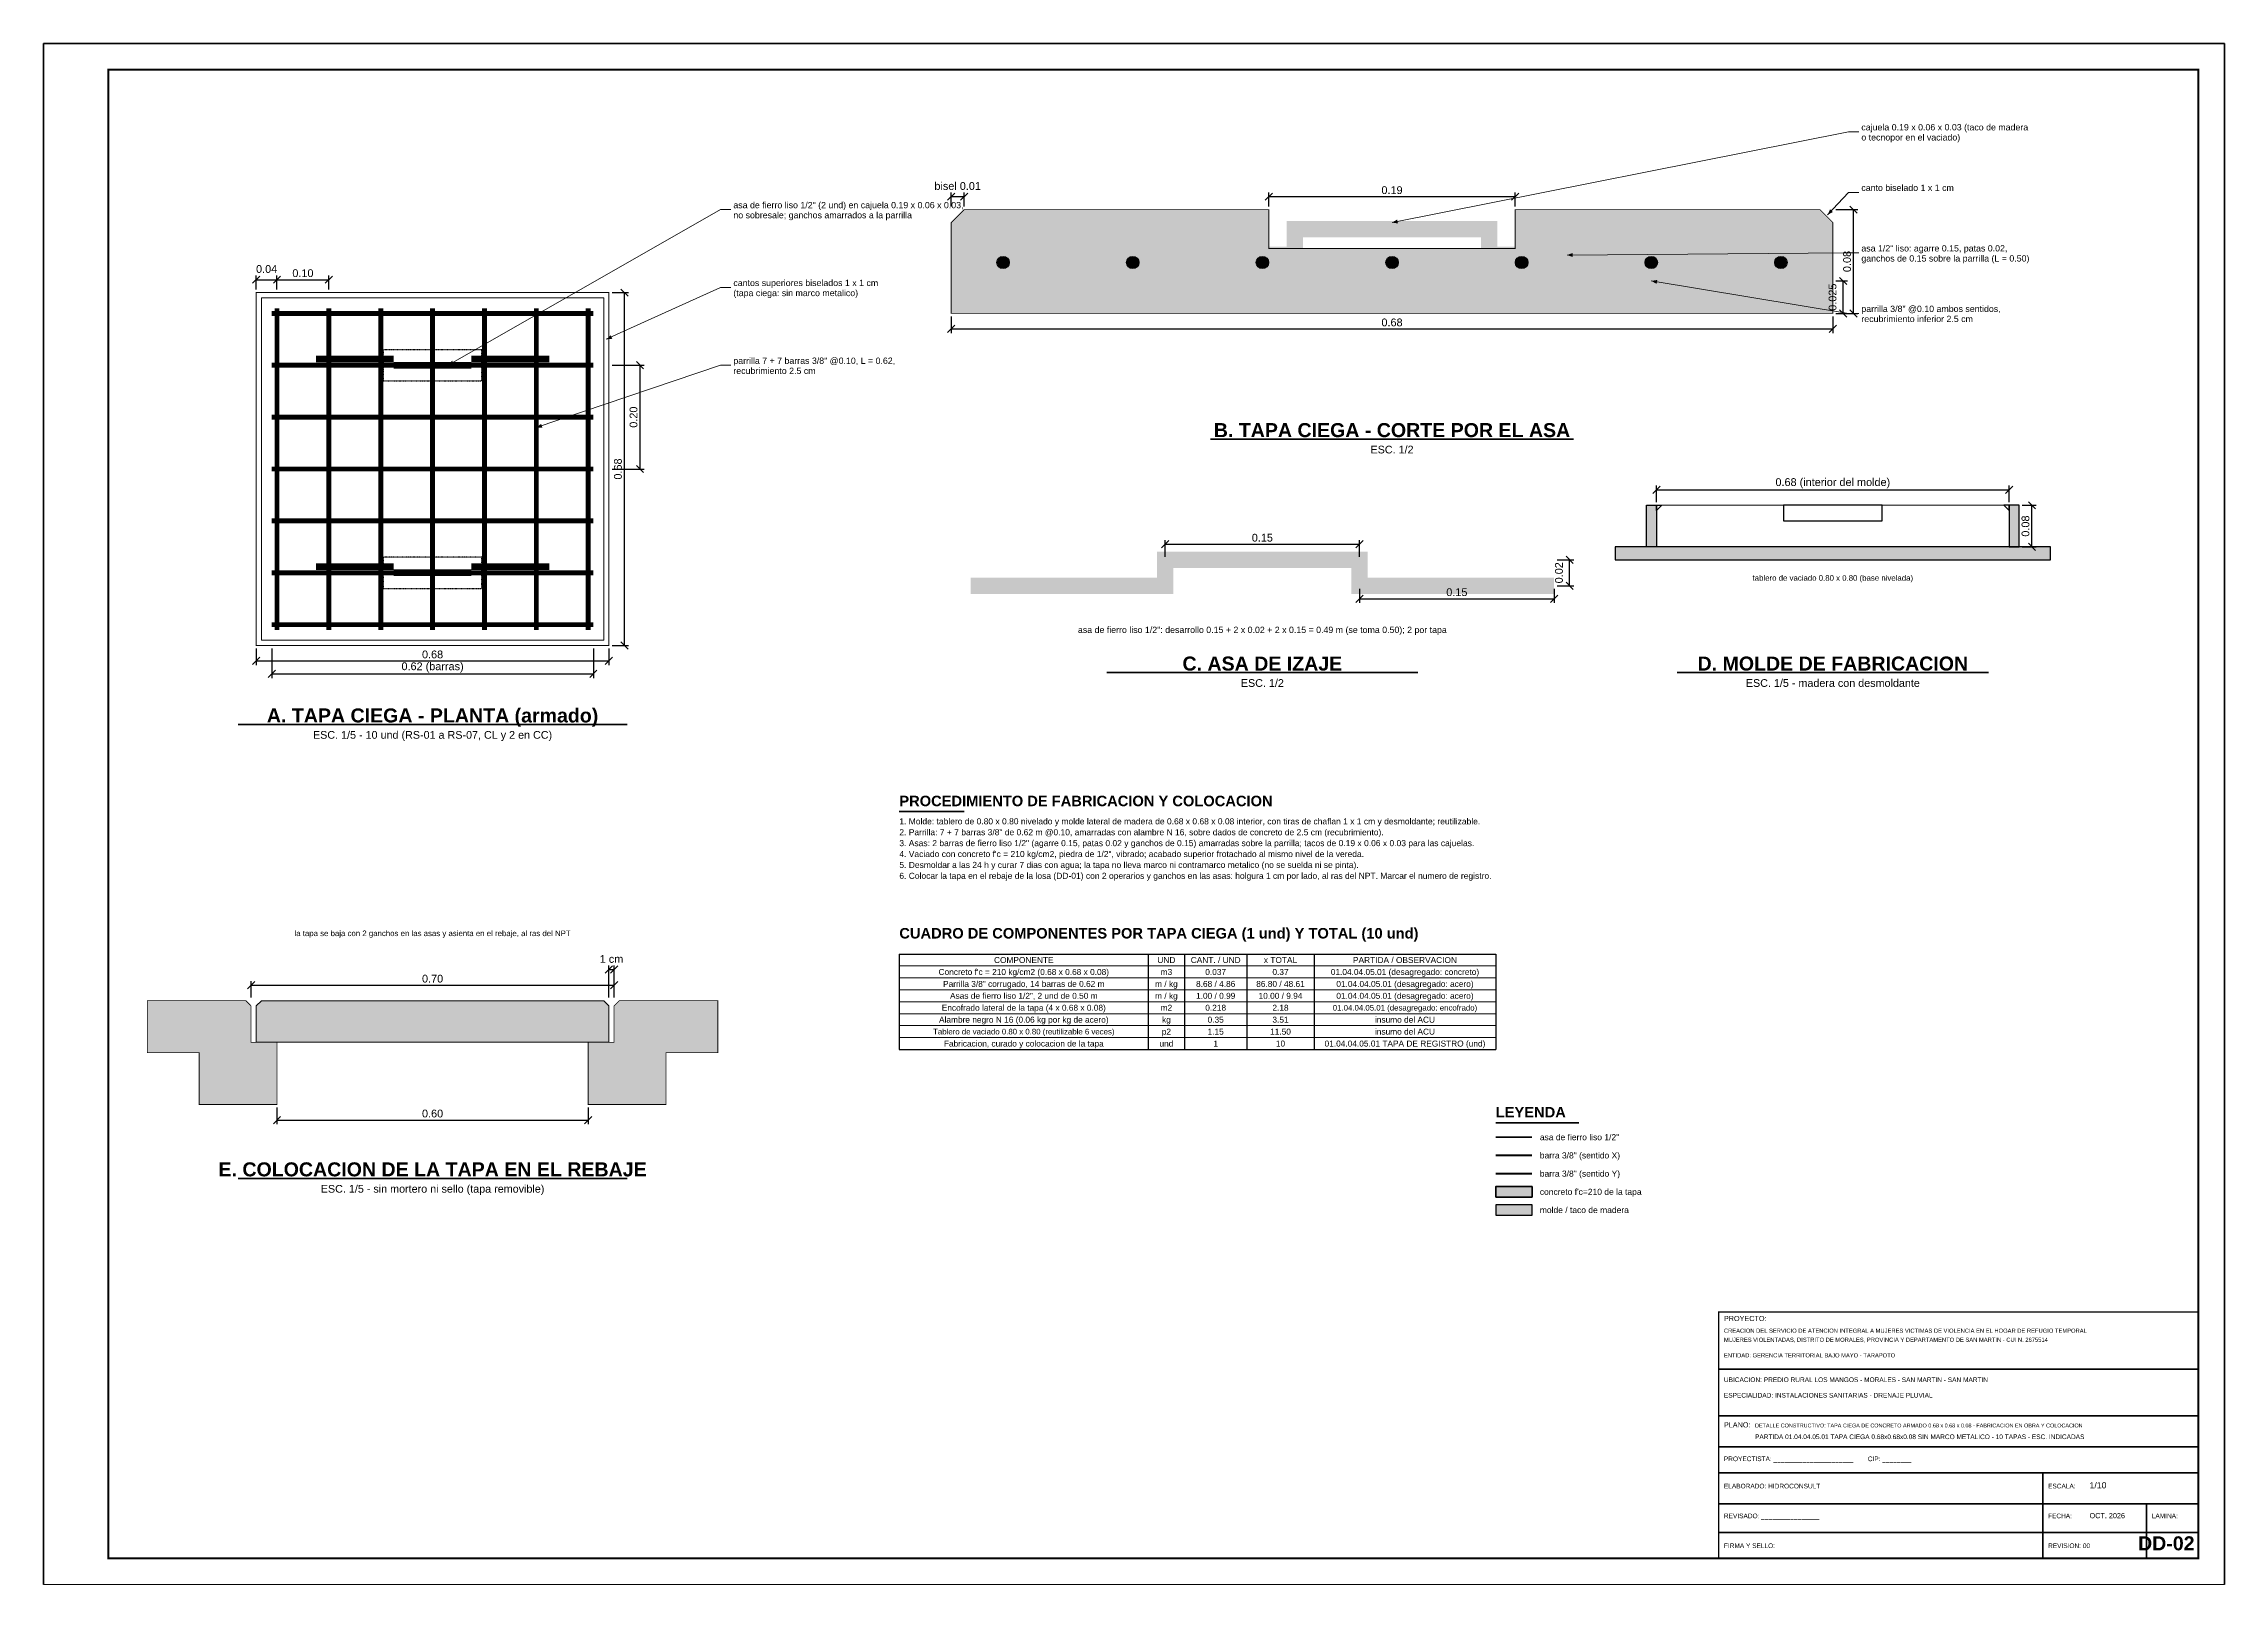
# Paper-space layout 'DD-02' of a CAD drawing. Header units: metres, sheet in millimetres. Extents: x 0 to 841, y 0 to 594.
# The model-space entities are those that its viewports show. They can reach past a viewport. Long polylines and large blocks are cut down to what shows.
import ezdxf
from ezdxf.enums import TextEntityAlignment as Align

# ---------------------------------------------------------------- set-up
doc = ezdxf.new("R2010")
doc.units = ezdxf.units.M
doc.header["$LTSCALE"] = 0.25
doc.linetypes.add('HIDDEN', pattern=[0.375, 0.25, -0.125])
for name, color, linetype, lineweight in [('ACERO', 1, 'CONTINUOUS', 35), ('ACERO-LONG', 5, 'CONTINUOUS', 35), ('CONCRETO', 250, 'CONTINUOUS', 50), ('CONCRETO-OCULTO', 8, 'HIDDEN', 25), ('COTAS', 94, 'CONTINUOUS', 18), ('GRILLA', 9, 'CONTINUOUS', 13), ('LLAMADAS', 30, 'CONTINUOUS', 18), ('MARCO', 7, 'CONTINUOUS', 50), ('MARCO-METALICO', 32, 'CONTINUOUS', 40), ('REGISTRO-TAPA', 30, 'CONTINUOUS', 18), ('ROTULO', 7, 'CONTINUOUS', 35), ('TITULOS', 160, 'CONTINUOUS', 35)]:
    doc.layers.add(name, color=color, linetype=linetype, lineweight=lineweight)
for name, color, linetype in [('ACERO-PUNTOS', 5, 'CONTINUOUS'), ('LEYENDA', 7, 'CONTINUOUS'), ('RELLENO', 32, 'CONTINUOUS'), ('ROTULO-TEXTO', 7, 'CONTINUOUS'), ('TEXTOS', 7, 'CONTINUOUS'), ('TEXTOS-NOTAS', 7, 'CONTINUOUS')]:
    doc.layers.add(name, color=color, linetype=linetype)
doc.layers.add('CONCRETO-ACHURADO', color=8, linetype='CONTINUOUS', true_color=0xe2e2e2)
doc.styles.get("Standard").update_dxf_attribs({"font": 'arial.ttf'})
doc.styles.add('TITULOS', font='arialbd.ttf')
doc.dimstyles.new('COT-10', dxfattribs={"dimscale": 0.01, "dimtxt": 3, "dimasz": 2.2, "dimexe": 1.6, "dimexo": 1.2, "dimgap": 1, "dimtad": 1, "dimzin": 0, "dimdsep": 46, "dimtxsty": 'Standard', "dimtsz": 1.4, "dimcen": 2.5, "dimclrd": 256, "dimclre": 256, "dimclrt": 7, "dimazin": 3, "dimtfac": 1, "dimtmove": 0, "dimatfit": 3})

# ---------------------------------------------------------------- blocks, each defined once
blk = doc.blocks.new('ACERO-38')
at = {"layer": 'ACERO-PUNTOS'}
h = blk.add_hatch(color=5, dxfattribs=at)
h.dxf.hatch_style = 1
h.paths.add_polyline_path([(-0.00475, 0, 1), (0.00475, 0, 1)])
at = {"layer": 'ACERO-PUNTOS', "color": 5}
blk.add_circle((0, 0), 0.00475, dxfattribs=at)

msp = doc.modelspace()

# ---------------------------------------------------------------- hatches: boundary and pattern name
at = {"layer": 'CONCRETO-ACHURADO', "true_color": 0xe2e2e2}
h = msp.add_hatch(color=7, dxfattribs=at)
h.dxf.hatch_style = 1
h.paths.add_polyline_path([(349074.48, 9281044.69), (349077.88, 9281044.69), (349077.88, 9281045.04), (349077.83, 9281045.09), (349076.655, 9281045.09), (349076.655, 9281044.94), (349075.705, 9281044.94), (349075.705, 9281045.09), (349074.53, 9281045.09), (349074.48, 9281045.04)])
h = msp.add_hatch(color=7, dxfattribs=at)
h.dxf.hatch_style = 1
h.paths.add_polyline_path([(349071.76, 9281042.04), (349071.38, 9281042.04), (349071.38, 9281041.84), (349071.58, 9281041.84), (349071.58, 9281041.64), (349071.88, 9281041.64), (349071.88, 9281041.88), (349071.78, 9281041.88), (349071.78, 9281042.02)])
h = msp.add_hatch(color=7, dxfattribs=at)
h.dxf.hatch_style = 1
h.paths.add_polyline_path([(349071.8, 9281041.88), (349073.16, 9281041.88), (349073.16, 9281042.02), (349073.14, 9281042.04), (349071.82, 9281042.04), (349071.8, 9281042.02)])
h = msp.add_hatch(color=7, dxfattribs=at)
h.dxf.hatch_style = 1
h.paths.add_polyline_path([(349073.2, 9281042.04), (349073.58, 9281042.04), (349073.58, 9281041.84), (349073.38, 9281041.84), (349073.38, 9281041.64), (349073.08, 9281041.64), (349073.08, 9281041.88), (349073.18, 9281041.88), (349073.18, 9281042.02)])
h = msp.add_hatch(color=7, dxfattribs=at)
h.dxf.hatch_style = 1
h.paths.add_polyline_path([(349076.58, 9281041.2834), (349076.72, 9281041.2834), (349076.72, 9281041.3234), (349076.58, 9281041.3234)])
at = {"layer": 'RELLENO'}
h = msp.add_hatch(color=7, dxfattribs=at)
h.dxf.hatch_style = 1
h.paths.add_polyline_path([(349077.2, 9281043.79), (349077.162, 9281043.79), (349077.162, 9281043.95), (349077.2, 9281043.95)])
h = msp.add_hatch(color=7, dxfattribs=at)
h.dxf.hatch_style = 1
h.paths.add_polyline_path([(349078.56, 9281043.79), (349078.598, 9281043.79), (349078.598, 9281043.95), (349078.56, 9281043.95)])
h = msp.add_hatch(color=7, dxfattribs=at)
h.dxf.hatch_style = 1
h.paths.add_polyline_path([(349077.04, 9281043.74), (349078.72, 9281043.74), (349078.72, 9281043.79), (349077.04, 9281043.79)])
h = msp.add_hatch(color=7, dxfattribs=at)
h.dxf.hatch_style = 1
h.paths.add_polyline_path([(349076.58, 9281041.2132), (349076.72, 9281041.2132), (349076.72, 9281041.2532), (349076.58, 9281041.2532)])

# ---------------------------------------------------------------- linework, layer by layer
at = {"layer": 'ACERO'}
for points, const_width in [([(349071.86, 9281044.69), (349073.1, 9281044.69)], 0.019), ([(349071.86, 9281044.49), (349073.1, 9281044.49)], 0.019), ([(349071.86, 9281044.29), (349073.1, 9281044.29)], 0.019), ([(349071.86, 9281044.09), (349073.1, 9281044.09)], 0.019), ([(349071.86, 9281043.89), (349073.1, 9281043.89)], 0.019), ([(349071.86, 9281043.69), (349073.1, 9281043.69)], 0.019), ([(349071.86, 9281043.49), (349073.1, 9281043.49)], 0.019), ([(349076.58, 9281041.4438), (349076.72, 9281041.4438)], 0.007)]:
    msp.add_lwpolyline(points, dxfattribs=dict(at, const_width=const_width))
at = {"layer": 'ACERO-LONG'}
for points, const_width in [([(349074.63, 9281044.815), (349077.73, 9281044.815)], 0.0475), ([(349071.88, 9281043.47), (349071.88, 9281044.71)], 0.019), ([(349072.08, 9281043.47), (349072.08, 9281044.71)], 0.019), ([(349072.28, 9281043.47), (349072.28, 9281044.71)], 0.019), ([(349072.48, 9281043.47), (349072.48, 9281044.71)], 0.019), ([(349072.68, 9281043.47), (349072.68, 9281044.71)], 0.019), ([(349072.88, 9281043.47), (349072.88, 9281044.71)], 0.019), ([(349073.08, 9281043.47), (349073.08, 9281044.71)], 0.019), ([(349076.58, 9281041.3736), (349076.72, 9281041.3736)], 0.007)]:
    msp.add_lwpolyline(points, dxfattribs=dict(at, const_width=const_width))
at = {"layer": 'CONCRETO', "const_width": 0.003}
for points in [[(349071.76, 9281042.04), (349071.38, 9281042.04), (349071.38, 9281041.84), (349071.58, 9281041.84), (349071.58, 9281041.64), (349071.88, 9281041.64), (349071.88, 9281041.88), (349071.78, 9281041.88), (349071.78, 9281042.02)], [(349073.2, 9281042.04), (349073.58, 9281042.04), (349073.58, 9281041.84), (349073.38, 9281041.84), (349073.38, 9281041.64), (349073.08, 9281041.64), (349073.08, 9281041.88), (349073.18, 9281041.88), (349073.18, 9281042.02)]]:
    msp.add_lwpolyline(points, close=True, dxfattribs=at)
at = {"layer": 'CONCRETO'}
msp.add_lwpolyline([(349076.58, 9281041.2834), (349076.72, 9281041.2834), (349076.72, 9281041.3234), (349076.58, 9281041.3234)], close=True, dxfattribs=at)
at = {"layer": 'CONCRETO-OCULTO', "const_width": 0.0254}
for points in [[(349072.03, 9281044.514), (349072.33, 9281044.514)], [(349072.63, 9281044.514), (349072.93, 9281044.514)], [(349072.03, 9281043.714), (349072.33, 9281043.714)], [(349072.63, 9281043.714), (349072.93, 9281043.714)]]:
    msp.add_lwpolyline(points, dxfattribs=at)
at = {"layer": 'CONCRETO-OCULTO'}
for points in [[(349072.29, 9281044.43), (349072.67, 9281044.43), (349072.67, 9281044.55), (349072.29, 9281044.55)], [(349072.29, 9281043.63), (349072.67, 9281043.63), (349072.67, 9281043.75), (349072.29, 9281043.75)]]:
    msp.add_lwpolyline(points, close=True, dxfattribs=at)
at = {"layer": 'GRILLA'}
for p, q in [((349074.28, 9281042.174), (349076.58, 9281042.174)), ((349074.28, 9281042.128), (349076.58, 9281042.128)), ((349074.28, 9281042.082), (349076.58, 9281042.082)), ((349074.28, 9281042.036), (349076.58, 9281042.036)), ((349074.28, 9281041.99), (349076.58, 9281041.99)), ((349074.28, 9281041.944), (349076.58, 9281041.944)), ((349074.28, 9281041.898), (349076.58, 9281041.898))]:
    msp.add_line(p, q, dxfattribs=at)
at = {"layer": 'LLAMADAS'}
for p, q in [((349077.94, 9281045.39), (349076.18, 9281045.04)), ((349077.98, 9281045.39), (349077.94, 9281045.39)), ((349077.94, 9281045.1567), (349077.86, 9281045.07)), ((349077.98, 9281045.1567), (349077.94, 9281045.1567)), ((349073.59, 9281045.09), (349072.54, 9281044.49)), ((349073.63, 9281045.09), (349073.59, 9281045.09)), ((349077.94, 9281044.9233), (349076.855, 9281044.915)), ((349077.98, 9281044.9233), (349077.94, 9281044.9233)), ((349077.94, 9281044.69), (349077.18, 9281044.815)), ((349073.59, 9281044.79), (349073.15, 9281044.59)), ((349073.63, 9281044.79), (349073.59, 9281044.79)), ((349077.98, 9281044.69), (349077.94, 9281044.69)), ((349073.59, 9281044.49), (349072.88, 9281044.25)), ((349073.63, 9281044.49), (349073.59, 9281044.49))]:
    msp.add_line(p, q, dxfattribs=at)
for points in [[(349077.86, 9281045.07), (349077.8806, 9281045.0809), (349077.8693, 9281045.0914)], [(349076.18, 9281045.04), (349076.2031, 9281045.0367), (349076.2001, 9281045.0518)], [(349076.855, 9281044.915), (349076.8771, 9281044.9075), (349076.8769, 9281044.9229)], [(349077.18, 9281044.815), (349077.2005, 9281044.8038), (349077.203, 9281044.819)], [(349073.15, 9281044.59), (349073.1732, 9281044.5921), (349073.1668, 9281044.6061)], [(349072.54, 9281044.49), (349072.5629, 9281044.4942), (349072.5553, 9281044.5076)], [(349072.88, 9281044.25), (349072.9033, 9281044.2498), (349072.8984, 9281044.2643)]]:
    msp.add_solid(points, dxfattribs=at)
at = {"layer": 'MARCO'}
msp.add_lwpolyline([(349070.98, 9281039.79), (349079.39, 9281039.79), (349079.39, 9281045.73), (349070.98, 9281045.73)], close=True, dxfattribs=at)
at = {"layer": 'MARCO', "const_width": 0.008}
msp.add_lwpolyline([(349071.23, 9281039.89), (349079.29, 9281039.89), (349079.29, 9281045.63), (349071.23, 9281045.63)], close=True, dxfattribs=at)
at = {"layer": 'MARCO-METALICO'}
for points, const_width in [([(349075.055, 9281044.915), (349075.805, 9281044.915), (349075.805, 9281045.015), (349076.555, 9281045.015), (349076.555, 9281044.915), (349077.305, 9281044.915)], 0.0635), ([(349072.33, 9281044.49), (349072.63, 9281044.49)], 0.0254), ([(349074.555, 9281043.64), (349075.305, 9281043.64), (349075.305, 9281043.74), (349076.055, 9281043.74), (349076.055, 9281043.64), (349076.805, 9281043.64)], 0.0635), ([(349072.33, 9281043.69), (349072.63, 9281043.69)], 0.0254), ([(349076.58, 9281041.514), (349076.72, 9281041.514)], 0.007)]:
    msp.add_lwpolyline(points, dxfattribs=dict(at, const_width=const_width))
at = {"layer": 'REGISTRO-TAPA'}
for points, const_width in [([(349074.48, 9281044.69), (349077.88, 9281044.69), (349077.88, 9281045.04), (349077.83, 9281045.09), (349076.655, 9281045.09), (349076.655, 9281044.94), (349075.705, 9281044.94), (349075.705, 9281045.09), (349074.53, 9281045.09), (349074.48, 9281045.04)], 0.003), ([(349071.8, 9281043.41), (349073.16, 9281043.41), (349073.16, 9281044.77), (349071.8, 9281044.77)], 0.004)]:
    msp.add_lwpolyline(points, close=True, dxfattribs=dict(at, const_width=const_width))
for points in [[(349071.82, 9281043.43), (349073.14, 9281043.43), (349073.14, 9281044.75), (349071.82, 9281044.75)], [(349077.2, 9281043.79), (349078.56, 9281043.79), (349078.56, 9281043.95), (349077.2, 9281043.95)], [(349071.8, 9281041.88), (349073.16, 9281041.88), (349073.16, 9281042.02), (349073.14, 9281042.04), (349071.82, 9281042.04), (349071.8, 9281042.02)]]:
    msp.add_lwpolyline(points, close=True, dxfattribs=at)
at = {"layer": 'RELLENO'}
for points in [[(349077.2, 9281043.79), (349077.162, 9281043.79), (349077.162, 9281043.95), (349077.2, 9281043.95)], [(349077.2, 9281043.95), (349077.22, 9281043.95), (349077.2, 9281043.93)], [(349077.69, 9281043.89), (349078.07, 9281043.89), (349078.07, 9281043.95), (349077.69, 9281043.95)], [(349078.56, 9281043.95), (349078.54, 9281043.95), (349078.56, 9281043.93)], [(349078.56, 9281043.79), (349078.598, 9281043.79), (349078.598, 9281043.95), (349078.56, 9281043.95)], [(349077.04, 9281043.74), (349078.72, 9281043.74), (349078.72, 9281043.79), (349077.04, 9281043.79)], [(349076.58, 9281041.2132), (349076.72, 9281041.2132), (349076.72, 9281041.2532), (349076.58, 9281041.2532)]]:
    msp.add_lwpolyline(points, close=True, dxfattribs=at)
at = {"layer": 'ROTULO'}
for p, q in [((349077.44, 9281040.62), (349079.29, 9281040.62)), ((349077.44, 9281040.44), (349079.29, 9281040.44)), ((349077.44, 9281040.32), (349079.29, 9281040.32)), ((349077.44, 9281040.22), (349079.29, 9281040.22)), ((349078.69, 9281040.22), (349078.69, 9281039.89)), ((349077.44, 9281040.1), (349079.29, 9281040.1)), ((349079.09, 9281040.1), (349079.09, 9281039.89)), ((349077.44, 9281039.99), (349079.29, 9281039.99))]:
    msp.add_line(p, q, dxfattribs=at)
at = {"layer": 'ROTULO', "const_width": 0.005}
msp.add_lwpolyline([(349077.44, 9281039.89), (349079.29, 9281039.89), (349079.29, 9281040.84), (349077.44, 9281040.84)], close=True, dxfattribs=at)
at = {"layer": 'TEXTOS'}
for p, q in [((349074.28, 9281042.22), (349076.58, 9281042.22)), ((349074.28, 9281042.22), (349074.28, 9281041.852)), ((349075.24, 9281042.22), (349075.24, 9281041.852)), ((349075.38, 9281042.22), (349075.38, 9281041.852)), ((349075.62, 9281042.22), (349075.62, 9281041.852)), ((349075.88, 9281042.22), (349075.88, 9281041.852)), ((349076.58, 9281042.22), (349076.58, 9281041.852)), ((349074.28, 9281041.852), (349076.58, 9281041.852))]:
    msp.add_line(p, q, dxfattribs=at)
at = {"layer": 'TITULOS'}
for p, q in [((349075.48, 9281044.205), (349076.88, 9281044.205)), ((349075.08, 9281043.305), (349076.28, 9281043.305)), ((349077.28, 9281043.305), (349078.48, 9281043.305)), ((349071.73, 9281043.105), (349073.23, 9281043.105)), ((349074.28, 9281042.77), (349074.53, 9281042.77)), ((349076.58, 9281041.57), (349076.9, 9281041.57)), ((349071.73, 9281041.355), (349073.23, 9281041.355))]:
    msp.add_line(p, q, dxfattribs=at)

# ---------------------------------------------------------------- block references
at = {"xscale": 5, "yscale": 5}
for p in [(349074.68, 9281044.8862), (349075.18, 9281044.8862), (349075.68, 9281044.8862), (349076.18, 9281044.8862), (349076.68, 9281044.8862), (349077.18, 9281044.8862), (349077.68, 9281044.8862)]:
    msp.add_blockref('ACERO-38', p, dxfattribs=at)

# ---------------------------------------------------------------- texts
at = {"layer": 'LEYENDA'}
for s, p in [('asa de fierro liso 1/2"', (349076.75, 9281041.514)), ('barra 3/8" (sentido X)', (349076.75, 9281041.4438)), ('barra 3/8" (sentido Y)', (349076.75, 9281041.3736)), ("concreto f'c=210 de la tapa", (349076.75, 9281041.3034)), ('molde / taco de madera', (349076.75, 9281041.2332))]:
    msp.add_text(s, height=0.0234, dxfattribs=at).set_placement(p, align=Align.MIDDLE_LEFT)
at = {"layer": 'ROTULO-TEXTO'}
for s, height, p in [('CREACION DEL SERVICIO DE ATENCION INTEGRAL A MUJERES VICTIMAS DE VIOLENCIA EN EL HOGAR DE REFUGIO TEMPORAL', 0.016, (349077.46, 9281040.76)), ('PROYECTO:', 0.02, (349077.46, 9281040.805)), ('MUJERES VIOLENTADAS, DISTRITO DE MORALES, PROVINCIA Y DEPARTAMENTO DE SAN MARTIN - CUI N. 2675514', 0.016, (349077.46, 9281040.725)), ('ENTIDAD: GERENCIA TERRITORIAL BAJO MAYO - TARAPOTO', 0.016, (349077.46, 9281040.665)), ('UBICACION: PREDIO RURAL LOS MANGOS - MORALES - SAN MARTIN - SAN MARTIN', 0.018, (349077.46, 9281040.57)), ('ESPECIALIDAD: INSTALACIONES SANITARIAS - DRENAJE PLUVIAL', 0.018, (349077.46, 9281040.51)), ('PLANO:', 0.02, (349077.46, 9281040.395)), ('DETALLE CONSTRUCTIVO: TAPA CIEGA DE CONCRETO ARMADO 0.68 x 0.68 x 0.08 - FABRICACION EN OBRA Y COLOCACION', 0.015, (349077.58, 9281040.395)), ('PARTIDA 01.04.04.05.01 TAPA CIEGA 0.68x0.68x0.08 SIN MARCO METALICO - 10 TAPAS - ESC. INDICADAS', 0.018, (349077.58, 9281040.35)), ('PROYECTISTA: ______________________        CIP: ________', 0.018, (349077.46, 9281040.265)), ('1/10', 0.024, (349078.87, 9281040.16)), ('ELABORADO: HIDROCONSULT', 0.018, (349077.46, 9281040.16)), ('ESCALA:', 0.018, (349078.71, 9281040.16)), ('REVISADO: ________________', 0.018, (349077.46, 9281040.045)), ('FECHA:', 0.018, (349078.71, 9281040.045)), ('OCT. 2026', 0.02, (349078.87, 9281040.045)), ('LAMINA:', 0.018, (349079.11, 9281040.045)), ('FIRMA Y SELLO:', 0.018, (349077.46, 9281039.93)), ('REVISION: 00', 0.018, (349078.71, 9281039.93))]:
    msp.add_text(s, height=height, dxfattribs=at).set_placement(p)
at = {"layer": 'TEXTOS'}
for s, p in [('cajuela 0.19 x 0.06 x 0.03 (taco de madera', (349077.99, 9281045.3954)), ('o tecnopor en el vaciado)', (349077.99, 9281045.3565)), ('canto biselado 1 x 1 cm', (349077.99, 9281045.1621)), ('asa de fierro liso 1/2" (2 und) en cajuela 0.19 x 0.06 x 0.03,', (349073.64, 9281045.0954)), ('no sobresale; ganchos amarrados a la parrilla', (349073.64, 9281045.0565)), ('asa 1/2" liso: agarre 0.15, patas 0.02,', (349077.99, 9281044.9287)), ('ganchos de 0.15 sobre la parrilla (L = 0.50)', (349077.99, 9281044.8899)), ('cantos superiores biselados 1 x 1 cm', (349073.64, 9281044.7954)), ('(tapa ciega: sin marco metalico)', (349073.64, 9281044.7565)), ('parrilla 3/8" @0.10 ambos sentidos,', (349077.99, 9281044.6954)), ('recubrimiento inferior 2.5 cm', (349077.99, 9281044.6565)), ('parrilla 7 + 7 barras 3/8" @0.10, L = 0.62,', (349073.64, 9281044.4954)), ('recubrimiento 2.5 cm', (349073.64, 9281044.4565))]:
    msp.add_text(s, height=0.0243, dxfattribs=at).set_placement(p)
for s, height, p in [('ESC. 1/2', 0.0297, (349076.18, 9281044.165)), ('tablero de vaciado 0.80 x 0.80 (base nivelada)', 0.0216, (349077.88, 9281043.67)), ('asa de fierro liso 1/2": desarrollo 0.15 + 2 x 0.02 + 2 x 0.15 = 0.49 m (se toma 0.50); 2 por tapa', 0.0243, (349075.68, 9281043.47)), ('ESC. 1/2', 0.0297, (349075.68, 9281043.265)), ('ESC. 1/5 - madera con desmoldante', 0.0297, (349077.88, 9281043.265)), ('ESC. 1/5 - 10 und (RS-01 a RS-07, CL y 2 en CC)', 0.0297, (349072.48, 9281043.065)), ('la tapa se baja con 2 ganchos en las asas y asienta en el rebaje, al ras del NPT', 0.0216, (349072.48, 9281042.3)), ('COMPONENTE', 0.02295, (349074.76, 9281042.197)), ('UND', 0.02295, (349075.31, 9281042.197)), ('CANT. / UND', 0.02295, (349075.5, 9281042.197)), ('x TOTAL', 0.02295, (349075.75, 9281042.197)), ('PARTIDA / OBSERVACION', 0.02295, (349076.23, 9281042.197)), ("Concreto f'c = 210 kg/cm2 (0.68 x 0.68 x 0.08)", 0.02295, (349074.76, 9281042.151)), ('m3', 0.02295, (349075.31, 9281042.151)), ('0.037', 0.02295, (349075.5, 9281042.151)), ('0.37', 0.02295, (349075.75, 9281042.151)), ('01.04.04.05.01 (desagregado: concreto)', 0.02295, (349076.23, 9281042.151)), ('Parrilla 3/8" corrugado, 14 barras de 0.62 m', 0.02295, (349074.76, 9281042.105)), ('Asas de fierro liso 1/2", 2 und de 0.50 m', 0.02295, (349074.76, 9281042.059)), ('m / kg', 0.02295, (349075.31, 9281042.105)), ('m / kg', 0.02295, (349075.31, 9281042.059)), ('8.68 / 4.86', 0.02295, (349075.5, 9281042.105)), ('1.00 / 0.99', 0.02295, (349075.5, 9281042.059)), ('86.80 / 48.61', 0.02295, (349075.75, 9281042.105)), ('10.00 / 9.94', 0.02295, (349075.75, 9281042.059)), ('01.04.04.05.01 (desagregado: acero)', 0.02295, (349076.23, 9281042.105)), ('01.04.04.05.01 (desagregado: acero)', 0.02295, (349076.23, 9281042.059)), ('Alambre negro N 16 (0.06 kg por kg de acero)', 0.02295, (349074.76, 9281041.967)), ('Encofrado lateral de la tapa (4 x 0.68 x 0.08)', 0.02295, (349074.76, 9281042.013)), ('m2', 0.02295, (349075.31, 9281042.013)), ('kg', 0.02295, (349075.31, 9281041.967)), ('0.218', 0.02295, (349075.5, 9281042.013)), ('0.35', 0.02295, (349075.5, 9281041.967)), ('3.51', 0.02295, (349075.75, 9281041.967)), ('2.18', 0.02295, (349075.75, 9281042.013)), ('01.04.04.05.01 (desagregado: encofrado)', 0.0216, (349076.23, 9281042.013)), ('insumo del ACU', 0.02295, (349076.23, 9281041.967)), ('Tablero de vaciado 0.80 x 0.80 (reutilizable 6 veces)', 0.0216, (349074.76, 9281041.921)), ('Fabricacion, curado y colocacion de la tapa', 0.02295, (349074.76, 9281041.875)), ('und', 0.02295, (349075.31, 9281041.875)), ('p2', 0.02295, (349075.31, 9281041.921)), ('1.15', 0.02295, (349075.5, 9281041.921)), ('1', 0.0229, (349075.5, 9281041.875)), ('11.50', 0.02295, (349075.75, 9281041.921)), ('10', 0.02295, (349075.75, 9281041.875)), ('01.04.04.05.01 TAPA DE REGISTRO (und)', 0.02295, (349076.23, 9281041.875)), ('insumo del ACU', 0.02295, (349076.23, 9281041.921)), ('ESC. 1/5 - sin mortero ni sello (tapa removible)', 0.0297, (349072.48, 9281041.315))]:
    msp.add_text(s, height=height, dxfattribs=at).set_placement(p, align=Align.MIDDLE_CENTER)
at = {"layer": 'TEXTOS-NOTAS'}
for s, p in [('1. Molde: tablero de 0.80 x 0.80 nivelado y molde lateral de madera de 0.68 x 0.68 x 0.08 interior, con tiras de chaflan 1 x 1 cm y desmoldante; reutilizable.', (349074.28, 9281042.72)), ('3. Asas: 2 barras de fierro liso 1/2" (agarre 0.15, patas 0.02 y ganchos de 0.15) amarradas sobre la parrilla; tacos de 0.19 x 0.06 x 0.03 para las cajuelas.', (349074.28, 9281042.636)), ('2. Parrilla: 7 + 7 barras 3/8" de 0.62 m @0.10, amarradas con alambre N 16, sobre dados de concreto de 2.5 cm (recubrimiento).', (349074.28, 9281042.678)), ('4. Vaciado con concreto f\'c = 210 kg/cm2, piedra de 1/2", vibrado; acabado superior frotachado al mismo nivel de la vereda.', (349074.28, 9281042.594)), ('5. Desmoldar a las 24 h y curar 7 dias con agua; la tapa no lleva marco ni contramarco metalico (no se suelda ni se pinta).', (349074.28, 9281042.552)), ('6. Colocar la tapa en el rebaje de la losa (DD-01) con 2 operarios y ganchos en las asas: holgura 1 cm por lado, al ras del NPT. Marcar el numero de registro.', (349074.28, 9281042.51))]:
    msp.add_text(s, height=0.0234, dxfattribs=at).set_placement(p)
at = {"layer": 'TITULOS', "style": 'TITULOS'}
for s, p in [('B. TAPA CIEGA - CORTE POR EL ASA', (349076.18, 9281044.24)), ('C. ASA DE IZAJE', (349075.68, 9281043.34)), ('D. MOLDE DE FABRICACION', (349077.88, 9281043.34)), ('A. TAPA CIEGA - PLANTA (armado)', (349072.48, 9281043.14)), ('E. COLOCACION DE LA TAPA EN EL REBAJE', (349072.48, 9281041.39))]:
    msp.add_text(s, height=0.054, dxfattribs=at).set_placement(p, align=Align.MIDDLE_CENTER)
for s, p in [('PROCEDIMIENTO DE FABRICACION Y COLOCACION', (349074.28, 9281042.79)), ('CUADRO DE COMPONENTES POR TAPA CIEGA (1 und) Y TOTAL (10 und)', (349074.28, 9281042.28)), ('LEYENDA', (349076.58, 9281041.59))]:
    msp.add_text(s, height=0.0405, dxfattribs=at).set_placement(p)
msp.add_text('DD-02', height=0.054, dxfattribs=at).set_placement((349079.275, 9281039.905), align=Align.BOTTOM_RIGHT)

# ---------------------------------------------------------------- dimensions: what is measured, and where the dimension line sits
at = {"layer": 'COTAS'}
for base, p1, p2, text in [((349074.48, 9281045.14), (349074.48, 9281045.09), (349074.53, 9281045.09), 'bisel 0.01'), ((349075.705, 9281045.14), (349075.705, 9281045.09), (349076.655, 9281045.09), '0.19'), ((349071.8, 9281044.82), (349071.8, 9281044.77), (349071.88, 9281044.77), '0.04'), ((349071.88, 9281044.82), (349071.88, 9281044.77), (349072.08, 9281044.77), '0.10'), ((349074.48, 9281044.63), (349074.48, 9281044.69), (349077.88, 9281044.69), '0.68'), ((349077.2, 9281044.01), (349077.2, 9281043.95), (349078.56, 9281043.95), '0.68 (interior del molde)'), ((349075.305, 9281043.8), (349075.305, 9281043.74), (349076.055, 9281043.74), '0.15'), ((349076.055, 9281043.59), (349076.055, 9281043.64), (349076.805, 9281043.64), '0.15'), ((349071.8, 9281043.35), (349071.8, 9281043.41), (349073.16, 9281043.41), '0.68'), ((349071.86, 9281043.3), (349071.86, 9281043.41), (349073.1, 9281043.41), '0.62 (barras)'), ((349073.16, 9281042.16), (349073.16, 9281042.04), (349073.18, 9281042.04), '1 cm'), ((349071.78, 9281042.1), (349071.78, 9281042.04), (349073.18, 9281042.04), '0.70'), ((349071.88, 9281041.58), (349071.88, 9281041.64), (349073.08, 9281041.64), '0.60')]:
    msp.add_linear_dim(base=base, p1=p1, p2=p2, text=text, dimstyle='COT-10', dxfattribs=at).render()
for base, p1, p2, text in [((349077.96, 9281044.69), (349077.88, 9281044.69), (349077.88, 9281045.09), '0.08'), ((349077.92, 9281044.69), (349077.88, 9281044.69), (349077.88, 9281044.815), '0.025'), ((349073.22, 9281043.41), (349073.16, 9281043.41), (349073.16, 9281044.77), '0.68'), ((349073.28, 9281044.09), (349073.16, 9281044.09), (349073.16, 9281044.49), '0.20'), ((349078.648, 9281043.79), (349078.598, 9281043.79), (349078.598, 9281043.95), '0.08'), ((349076.865, 9281043.64), (349076.805, 9281043.64), (349076.805, 9281043.74), '0.02')]:
    msp.add_linear_dim(base=base, p1=p1, p2=p2, angle=90, text=text, dimstyle='COT-10', dxfattribs=at).render()

psp = doc.layouts.new('DD-02')

# ---------------------------------------------------------------- viewports
at = {"layer": 'MARCO'}
psp.add_viewport(center=(420.5, 297), size=(841, 594), view_center_point=(349075.185, 9281042.76), view_height=5.94, dxfattribs=at)

doc.saveas('drawing.dxf')
